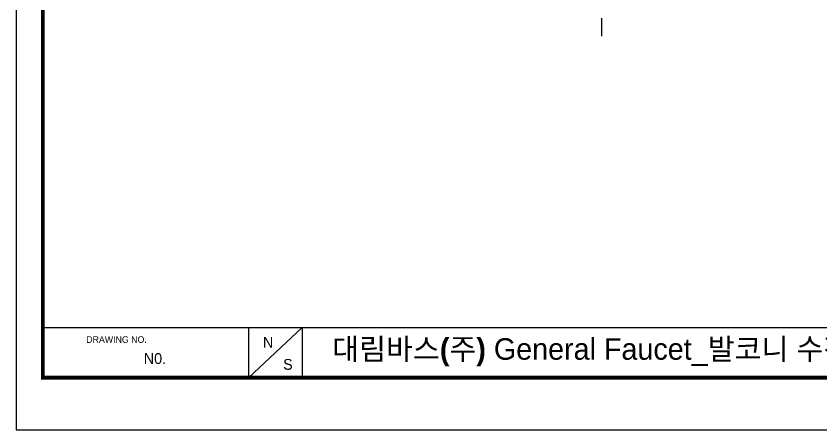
# Model space of a CAD drawing. Extents: x 16296679582 to 16296680068, y -37409616349 to -37409615993.
# Drawn here: x 16296679581.7 to 16296679816.7, y -37409616348.8 to -37409616228 of the extents above; entities that cross this region are included whole.
import ezdxf

# ---------------------------------------------------------------- set-up
doc = ezdxf.new("R2010")
doc.units = 0
doc.header["$LTSCALE"] = 10
doc.header["$MEASUREMENT"] = 0
doc.layers.get('0').update_dxf_attribs({"linetype": 'CONTINUOUS'})
doc.styles.add('Daelim Dimension', font='')
doc.styles.get('Daelim Dimension').set_extended_font_data('나눔고딕')

msp = doc.modelspace()

# ---------------------------------------------------------------- linework, layer by layer
at = {"color": 2, "linetype": 'Continuous'}
msp.add_line((16296679752.66807, -37409616228.569359), (16296679752.66807, -37409616233.806717), dxfattribs=at)
at = {"color": 5}
msp.add_line((16296679589.514339, -37409616318.913513), (16296679980.907511, -37409616318.913513), dxfattribs=at)
at = {"color": 5, "ltscale": 40}
for p, q in [((16296679649.50952, -37409616318.913513), (16296679649.50952, -37409616333.560379)), ((16296679649.50952, -37409616318.913513), (16296679649.50952, -37409616333.560379)), ((16296679665.18531, -37409616318.913513), (16296679649.50952, -37409616333.560379)), ((16296679665.18531, -37409616318.913513), (16296679649.50952, -37409616333.560379)), ((16296679665.18531, -37409616318.913513), (16296679665.18531, -37409616333.560379)), ((16296679665.18531, -37409616318.913513), (16296679665.18531, -37409616333.560379))]:
    msp.add_line(p, q, dxfattribs=at)
at = {"ltscale": 0.5}
msp.add_line((16296679589.514339, -37409616333.504997), (16296679589.514339, -37409616333.504997), dxfattribs=at)
msp.add_lwpolyline([(16296679581.69809, -37409616348.755463), (16296680067.77809, -37409616348.755463), (16296680067.77809, -37409615992.595459), (16296679581.69809, -37409615992.595459)], close=True, dxfattribs=at)
at = {"color": 5, "linetype": 'ByBlock', "lineweight": 200, "const_width": 1.12}
msp.add_lwpolyline([(16296679589.514339, -37409616333.504997), (16296680059.914339, -37409616333.504997), (16296680059.914339, -37409616000.865013), (16296679589.514339, -37409616000.865013)], close=True, dxfattribs=at)

# ---------------------------------------------------------------- texts
at = {"color": 5, "ltscale": 40, "style": 'Daelim Dimension'}
msp.add_text('DRAWING NO.', height=1.91819508, dxfattribs=at).set_placement((16296679602.187441, -37409616323.344749))
at = {"color": 2, "insert": (16296679673.974251, -37409616322.006607), "char_height": 6.26582575, "width": 272.07198274, "attachment_point": 1, "style": 'Daelim Dimension'}
msp.add_mtext('{\\fPretendard Variable SemiBold|b0|i0|c129|p2;대림바스(주)} General Faucet_발코니 수전 1구_DL G4441', dxfattribs=at)
at = {"width": 4.38092522, "attachment_point": 1, "style": 'Daelim Dimension'}
for s, insert, char_height in [('N', (16296679653.77313, -37409616321.659538), 3.139079), ('N0.', (16296679618.97464, -37409616326.351738), 3.1390789), ('S', (16296679659.66342, -37409616328.057777), 3.139079)]:
    msp.add_mtext(s, dxfattribs=dict(at, insert=insert, char_height=char_height))

doc.saveas('drawing.dxf')
